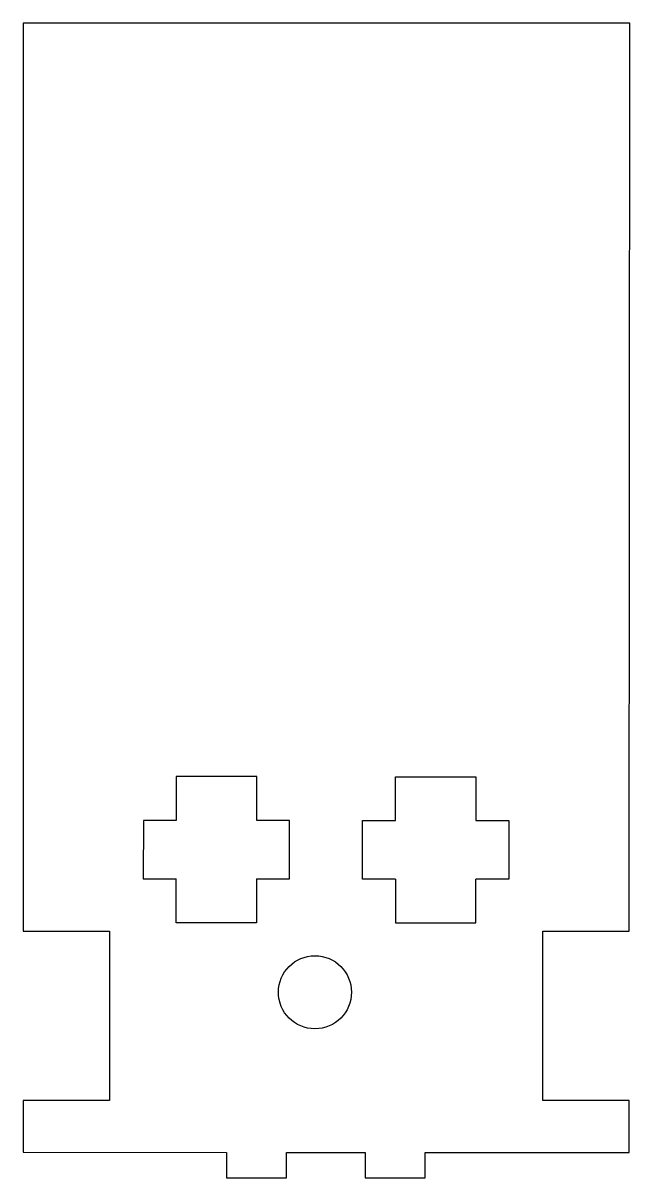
# Model space of a CAD drawing. Header units: millimetres. Extents: x 4 to 87, y -58 to 100.
import ezdxf

# ---------------------------------------------------------------- set-up
doc = ezdxf.new("R2010")
doc.units = ezdxf.units.MM
doc.layers.add('Corte exterior', color=1, linetype='Continuous', true_color=0xff0000)

msp = doc.modelspace()

# ---------------------------------------------------------------- linework, layer by layer
at = {"layer": 'Corte exterior'}
for p, q in [((25.07, -3.11), (25.06, -9.11)), ((36.07, -3.12), (25.07, -3.11)), ((36.06, -9.12), (36.07, -3.12)), ((55.03, -3.13), (66.03, -3.13)), ((55.03, -9.13), (55.03, -3.13)), ((66.03, -3.13), (66.03, -9.13)), ((20.56, -9.1), (20.55, -17.1)), ((25.06, -9.11), (20.56, -9.1)), ((40.56, -9.12), (36.06, -9.12)), ((40.55, -17.12), (40.56, -9.12)), ((50.53, -9.13), (55.03, -9.13)), ((50.53, -17.13), (50.53, -9.13)), ((66.03, -9.13), (70.53, -9.13)), ((70.53, -9.13), (70.53, -17.13)), ((20.55, -17.1), (25.05, -17.11)), ((25.05, -23.11), (25.05, -17.11)), ((36.05, -17.12), (36.05, -23.12)), ((36.05, -17.12), (40.55, -17.12)), ((55.03, -17.13), (50.53, -17.13)), ((55.03, -17.13), (55.03, -23.13)), ((66.03, -23.13), (66.03, -17.13)), ((70.53, -17.13), (66.03, -17.13)), ((36.05, -23.12), (25.05, -23.11)), ((55.03, -23.13), (66.03, -23.13))]:
    msp.add_line(p, q, dxfattribs=at)
msp.add_lwpolyline([(4.11, 100.02), (4.11, -10.67), (4.11, -24.25), (15.91, -24.25), (15.91, -47.45), (4.11, -47.45), (4.11, -54.53), (31.92, -54.55), (31.92, -58.04), (40.12, -58.04), (40.12, -54.54), (50.92, -54.54), (50.92, -58.04), (59.12, -58.04), (59.12, -54.54), (87.02, -54.55), (87.02, -47.45), (75.22, -47.45), (75.22, -24.25), (87.02, -24.25), (87.11, 100.02)], close=True, dxfattribs=at)
msp.add_circle((44.03, -32.63), 5, dxfattribs=at)

doc.saveas('drawing.dxf')
